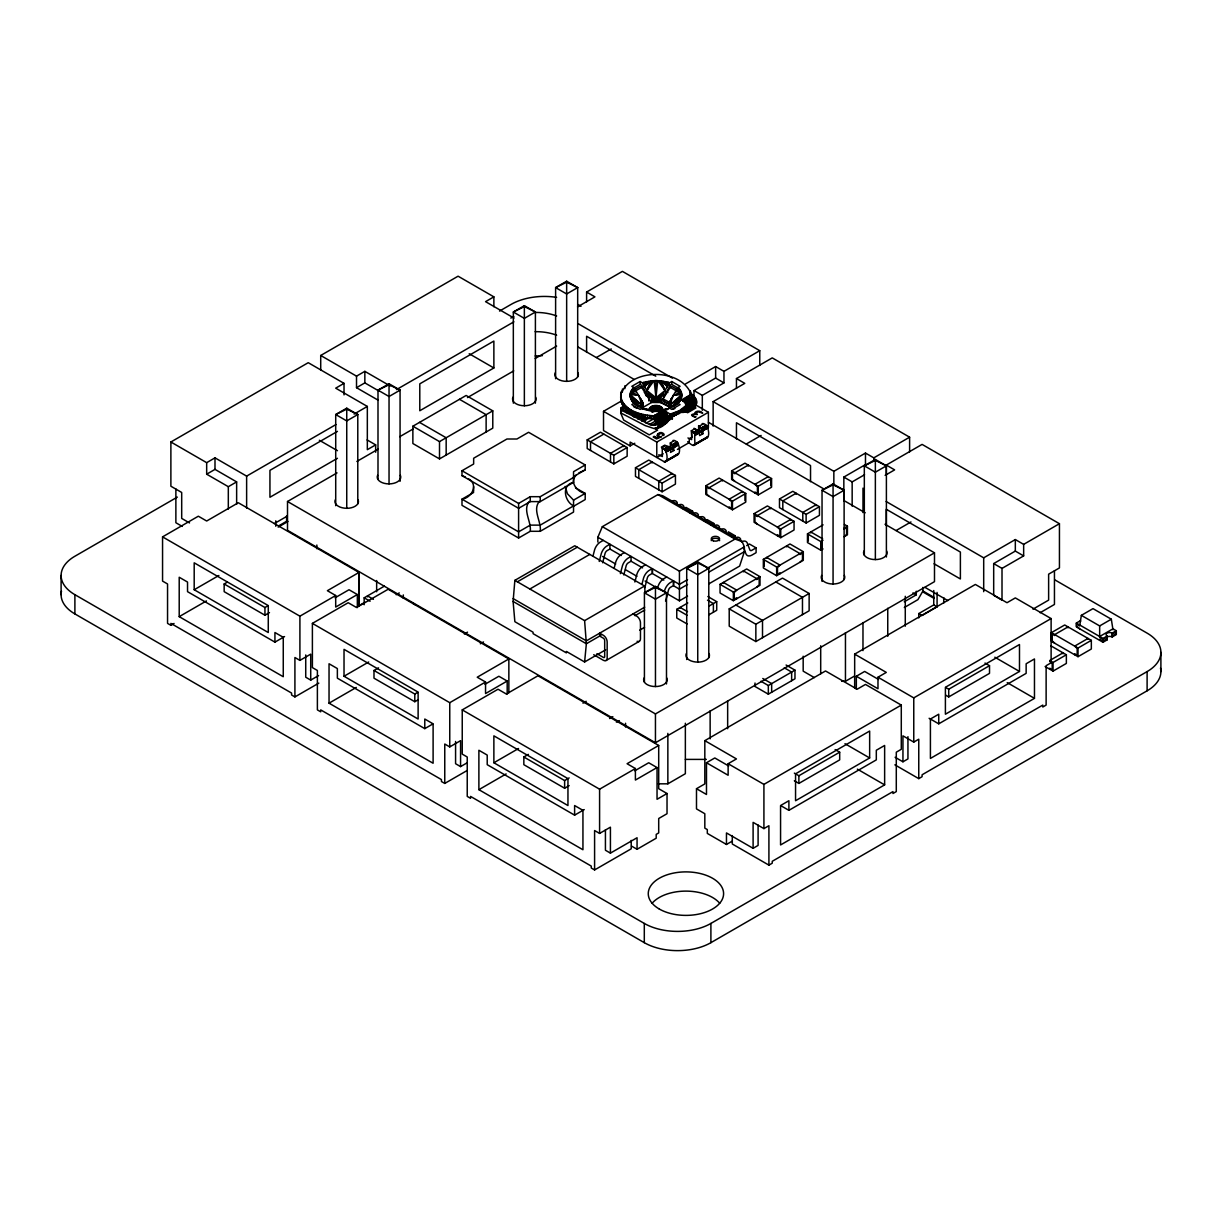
<?xml version="1.0" encoding="UTF-8"?>
<svg xmlns="http://www.w3.org/2000/svg" width="1222" height="1222" viewBox="0 0 1222 1222"><rect width="100%" height="100%" fill="white"/><g stroke="black" fill="none" stroke-linecap="round" stroke-linejoin="round"><path stroke-width="1.5" d="M671.443 415.465L671.428 418.367L671.413 415.511M656.153 410.959C658.765 402.405 649.661 409.446 654.961 406.789M652.197 411.157L651.357 408.591L651.341 411.111M620.7 413.112L621.158 408.301L623.296 406.926L621.387 407.904L621.219 413.158L645.201 425.607L654.137 428.571L657.344 428.021L667.349 422.247L668.541 420.231L667.518 414.579L663.607 410.256L653.617 416.03L653.617 418.917L656.122 422.613L655.725 424.782L649.508 424.477L621.219 410.134L623.541 403.688L622.762 404.833M653.785 406.941L655.175 407.201L652.456 407.476L652.288 408.408L656.962 407.277L656.962 411.02M651.494 409.66C649.569 410.088 653.434 411.249 650.776 409.889M656.565 410.974L656.565 407.186L659.147 407.323M656.336 410.668C653.633 404.146 663.042 407.537 659.727 411.142M656.581 406.957L655.145 406.926L657.604 407.247M660.69 410.317C660.124 411.951 660.965 409.339 661.133 409.889M657.36 411.081C654.549 404.528 662.828 407.293 659.62 411.768M669.091 420.49L669.305 416.03L668.022 416.855L668.022 419.742M656.962 406.712C651.891 407.461 662.416 406.178 660.14 410.729M657.757 411.157L657.329 406.85M676.759 454.584C681.876 455.195 679.508 439.37 673.017 440.409M702.589 413.097C701.199 410.638 695.196 410.225 694.631 413.479M705.904 437.766C711.082 438.469 708.607 422.507 702.161 423.576M642.757 408.148L642.757 403.825L640.832 399.151L643.169 408.133C633.897 406.605 624.778 395.073 633.958 387.573L643.169 402.985L642.497 409.019M677.95 387.573C687.131 395.073 678.011 406.605 668.74 408.133L671.077 399.151L677.95 387.573L680.089 386.335L671.764 381.524L669.625 382.761L660.415 398.173L660.415 402.496L651.494 402.496L651.494 398.173L642.283 382.761L640.129 381.524L631.805 386.335L633.958 387.573M651.876 411.249C651.769 406.957 651.738 407.98 651.082 410.806M656.504 407.216L658.933 407.491L658.521 411.127M659.284 407.629L658.368 407.094M670.053 419.757L670.298 416.671M658.826 411.493L658.826 407.705L659.972 408.423M670.893 418.978L671.183 415.755M605.669 649.814L584.605 661.973L566.382 651.448L566.382 652.884L533.082 633.653L533.082 632.217L514.859 621.692L513.103 601.453L514.859 580.358L574.783 545.76L644.544 586.025L645.185 593.388M584.605 661.973L586.361 643.75L584.605 620.639L514.859 580.358M620.654 394.874C629.666 367.715 681.402 367.761 691.209 394.324C702.742 401.228 694.035 411.508 682.686 412.44L688.948 408.591M620.654 397.761L621.372 391.346M649.126 409.752C649.921 403.291 664.753 404.375 662.125 411.188M621.097 410.943L621.509 407.965L624.03 406.514L621.158 408.163L621.219 413.158L621.387 407.904L621.127 412.715L621.509 407.965L624.381 408.301L621.219 410.134L621.219 413.158L621.463 407.995M653.984 407.461L651.341 409.034L656.871 407.247M660.292 408.285L660.354 410.317M661.01 409.782L660.369 408.728L660.949 409.446M660.552 411.188L660.919 410.21M651.494 398.173L655.954 397.746L665.058 390.505L661.316 380.836L667.349 386.641L668.067 382.242L655.954 380.516L642.283 382.761M1112.982 629.773L1111.317 619.203L1093.003 608.632L1081.348 615.353L1079.683 625.924L1076.353 624.014M654.152 411.157L654.014 407.216L650.959 409.446M657.94 407.338L657.848 410.913M662.996 434.681L662.752 433.902M660.415 398.173L655.954 397.746L646.85 390.505L650.593 380.836L644.559 386.641L645.46 381.799M657.757 407.308L657.94 407.125M660.827 408.973L660.033 411.249M662.996 434.665L662.263 435.506C667.09 435.826 661.53 430.556 658.994 433.336M656.199 423.53L655.786 420.521L653.969 418.703L653.969 415.816L664.463 410.852M593.052 555.766L594.686 549.549A9.028 5.209 -60 0 1 599.803 542.4L603.256 540.368M599.238 561.448L601.346 553.398A9.028 5.209 -60 0 1 606.463 546.249L609.915 544.218L609.915 549.029L607.12 550.633A3.131 1.802 -60 0 0 605.027 553.551L602.66 562.746M614.192 567.97L615.827 561.753A9.028 5.209 -60 0 1 620.944 554.605L624.396 552.573M620.379 573.653L622.487 565.603A9.028 5.209 -60 0 1 627.604 558.454L631.056 556.422L631.056 561.234L628.261 562.853A3.131 1.802 -60 0 0 626.168 565.771L623.8 574.951M634.875 582.008L636.968 573.958A9.028 5.209 -60 0 1 642.085 566.809L645.552 564.793M642.008 584.024L643.627 577.807A9.028 5.209 -60 0 1 648.745 570.659L652.212 568.627L652.212 573.439L649.401 575.058A3.131 1.802 -60 0 0 647.324 577.975L644.941 587.171A8.997 5.194 -60 0 1 644.697 588.011M669.916 401.076L668.74 402.985L669.152 408.148L669.152 403.825L671.077 399.151L669.412 407.568M643.169 402.985L642.421 408.438M657.91 586.881L658.123 586.178A9.028 5.209 -60 0 1 663.24 579.029L666.693 576.998M664.569 590.715L664.783 590.012A9.028 5.209 -60 0 1 669.9 582.863L673.353 580.847L673.353 585.644L670.557 587.263A3.131 1.802 -60 0 0 668.465 590.18L666.097 599.376A8.997 5.194 -60 0 1 665.532 601.056M659.88 407.888L660.43 409.889M597.848 542.049L597.848 537.252L602.339 526.667L657.94 494.574L662.782 495.765L742.121 541.575L744.366 546.86L744.366 551.672L739.615 566.092L708.714 583.933M660.934 409.202L659.62 408.408L660.445 409.675M669.916 407.583L669.152 407.293L671.077 407.002L669.488 405.551L673.383 395.302L681.296 392.369L675.674 391.437L678.852 388.474M654.35 419.467L653.969 418.703L646.133 423.133L643.444 418.107L645.735 419.956L644.849 418.55L642.115 417.573L637.808 418.902L637.976 415.205L638.969 415.954M678.852 402.45L675.674 404.604L681.296 398.555L673.383 405.826L669.488 405.551L671.077 399.151M702.589 413.082L697.915 411.753L696.25 413.189L697.35 414.563L694.142 414.35L692.828 415.786M643.841 382.242L644.559 386.641L647.125 381.401M652.365 380.653L646.85 390.505L654.152 380.546L655.954 397.746L662.752 394.355L658.963 397.929L658.963 402.267M922.931 587.385L922.931 590.99L917.936 599.635L904.311 607.502M678.714 388.413L671.764 384.411L670.114 385.358L663.118 398.571L660.781 399.93L660.415 402.496M651.372 409.278L652.181 408.087L652.181 411.967M672.955 415.633L673.444 414.808M660.583 402.603L668.938 406.636L660.949 402.023M669.106 404.558L660.781 399.93L662.966 398.861L670.282 387.389L671.932 386.427L678.332 390.124M650.791 409.645L651.815 410.775L651.112 409.446M651.83 406.361L649.157 409.905L649.6 408.056M644.559 386.641L648.836 381.081M576.524 474.839C568.81 481.758 577.135 491.947 585.201 493.413L585.201 499.569L573.546 506.29M663.607 410.256L670.267 414.105L679.356 410.745L688.246 403.734L681.586 399.884L691.576 394.11L693.271 395.409L683.281 401.183L681.586 399.884M620.654 396.065C623.128 410.852 641.183 415.236 653.969 415.816L657.635 420.582L668.022 415.694L670.267 416.992L674.101 415.847L685.084 409.889L688.246 406.605L688.246 403.734M630.98 413.342L627.207 412.899L626.428 410.867L623.525 411.035L622.685 409.278L630.98 413.342L633.943 416.733L636.525 413.922M672.222 413.571L672.222 416.442L667.747 419.849M633.958 403.352L631.805 404.604L640.129 409.401L642.283 408.163C650.058 411.478 659.101 410.424 667.349 409.401L669.625 408.163L671.764 409.401L680.089 404.604L677.95 403.352M681.601 397.532L673.383 405.826L681.784 396.508L669.488 405.551L681.784 394.431L673.383 395.302L681.601 393.392M679.631 401.519L675.674 404.604L680.853 399.563M641.993 407.583L642.757 407.293L640.832 407.002L642.421 405.551L638.526 395.302L630.613 392.369L636.234 391.437L633.057 388.474M652.411 424.981L655.023 425.195L656.688 423.728L653.801 425.378L649.86 424.263L652.013 425.18L657.222 422.201M675.674 404.604L680.303 400.556M683.281 401.183L691.209 394.324L692.446 394.691M669.488 405.551L681.861 395.47M651.876 411.402L652.273 408.301M657.894 433.902L656.901 435.582L658.398 436.773M687.818 405.704L696.112 399.869L687.451 404.543M682.456 400.465L691.209 394.324M687.375 404.375L695.593 398.662L685.496 404.192L694.89 397.41L686.275 402.252M668.022 415.694L658.154 421.789L668.465 417.053L658.627 423.774C652.411 437.491 681.647 410.424 657.726 427.715L668.235 421.162L658.368 426.631L668.541 420.231L658.582 425.821L668.663 419.161L658.673 424.828L668.648 418.184L658.627 423.774L657.635 420.582L667.518 414.579L656.932 419.329L666.861 413.448L656.107 418.184L666.097 412.425M662.752 394.355L657.467 397.792L657.467 402.114M652.762 411.631C651.448 407.949 654.427 406.452 652.533 408.224M624.457 406.33L621.647 408.148L624.152 406.712M662.4 395.775L664.936 394.141M658.963 397.929L661.591 396.264M652.915 407.476L653.419 407.048M661.652 424.737L655.542 428.555L666.83 422.507L656.779 428.296L665.837 422.751L664.707 422.827M657.894 433.917L658.994 433.321M688.047 406.957L696.586 401.855L688.139 405.872M655.725 424.782L657.207 423.927L656.107 424.171M658.475 422.843L668.465 417.053M189.532 522.94L181.696 518.418L181.696 492.466L170.881 486.219L170.881 441.997L308.234 362.69L344.024 383.357L344.024 394.889M320.714 370.22L320.714 355.48L458.082 276.187L493.871 296.854L493.871 306.737M170.881 441.997L206.671 462.664L214.996 457.853L246.63 476.122L335.928 424.569M344.024 383.357L335.699 388.168L367.333 406.437L367.333 449.681L375.658 444.884L375.658 452.216M320.714 355.48L356.519 376.147L364.843 371.351L390.154 385.953M493.871 296.854L485.546 301.651L514.019 318.087M206.671 462.664L206.671 474.197L214.996 469.385L236.64 481.896L236.64 504.274M356.519 376.147L356.519 387.695L364.843 382.883L378.759 390.918M177.343 497.094L74.893 556.239A47.093 27.19 0 0 0 74.893 594.686L74.893 613.918L644.3 942.666A47.093 27.19 0 0 0 710.899 942.666L1147.107 690.812A47.093 27.19 0 0 0 1160.503 668.037M499.538 311.075L511.102 304.4A47.093 27.19 0 0 1 556.59 297.358M357.786 503.815L357.786 414.548L346.743 408.179L335.714 414.548L335.714 505.709M400.068 481.3L400.068 390.139L389.039 383.769L377.995 390.139L377.995 479.391M535.404 403.168L535.404 312.007L524.36 305.637L513.332 312.007L513.332 403.168M577.685 376.85L577.685 287.598L566.657 281.213L555.613 287.598L555.613 378.744M206.671 474.197L228.315 486.692L236.64 481.896M354.105 414.075L367.333 406.437M396.478 389.604L513.882 321.829M337.44 431.381L269.94 470.348L269.94 497.262L337.44 458.296M174.059 623.464L170.881 625.313L167.551 623.388L167.551 583.979L162.557 581.092L162.557 536.87L198.346 516.203L206.671 521.015L238.305 502.746L359.008 572.431L359.008 606.295M586.606 301.926L586.606 292.043L622.41 271.376L759.763 350.683L759.763 365.424M577.532 306.89L594.931 296.854L586.606 292.043M493.871 367.975L419.788 410.76L419.788 383.845L493.871 341.06L493.871 367.975L469.202 353.738M412.868 426.218L466.147 395.47L492.787 410.852L492.787 428.143L439.508 458.907L412.868 443.525L412.868 426.218L439.508 441.6L492.787 410.852M885.003 524.238L934.494 552.818L934.494 581.657L655.45 742.762L287.506 530.333L287.506 501.494L337.043 472.899M356.855 461.458L378.316 449.054M399.777 436.666L412.99 429.044M467.476 397.578L513.714 370.892M535.175 358.504L556.636 346.101M274.278 523.596L287.369 516.051M278.647 525.888L286.59 521.305L286.59 515.898M278.173 527.125L287.98 521.458M194.191 589.737L268.275 632.522L268.275 605.593L194.191 562.823L194.191 589.737L218.86 575.501M596.473 357.481L611.275 348.927M269.482 612.589L264.945 615.216L224.161 591.662L224.161 583.979L227.185 582.222M284.558 636.57L274.935 642.13L187.531 591.662L187.531 582.054L179.206 577.242L179.206 616.652L206.457 600.918M585.201 464.956L573.546 471.692L573.546 482.369L540.246 501.6L530.256 501.6L518.602 508.321L461.992 475.648L461.992 470.73L473.647 464.009L473.647 458.235L506.947 439.003L516.937 439.003L528.591 432.283L585.201 464.956L585.201 469.874L573.546 476.611M633.195 388.413L640.129 384.411L641.794 385.358L648.79 397.165L648.79 400.938M635.18 389.192L639.977 386.427L641.626 387.389L651.326 402.603L643.337 407.216M635.226 391.071L641.626 387.389M634.783 443.25L630.14 445.923L603.515 430.556L603.515 411.325L621.25 401.076M224.161 583.979L264.945 607.517L267.969 605.776M473.647 492.451L461.992 499.172L461.992 505.328L518.602 538.016L530.256 531.295L540.246 531.295L573.546 512.064L573.546 500.134L567.405 493.719L565.16 486.371M665.471 393.423L666.494 392.842L665.165 390.994L667.869 392.522M587.186 439.874L600.506 432.191L627.146 447.558L627.146 456.218L613.826 463.902L587.186 448.52L587.186 439.874L613.826 455.256L627.146 447.558M359.008 572.431L327.374 590.7L335.699 595.511L335.699 607.044L357.343 594.549L357.343 607.609M685.588 383.891L715.634 366.539L723.959 371.351L759.763 350.683M669.564 402.97L664.89 402.252L663.118 398.571M603.836 434.1L590.516 441.799L590.516 450.444M162.557 536.87L299.909 616.178L335.699 595.511M335.103 597.772L349.018 589.737L357.343 594.549M694.004 398.036L694.004 390.566L715.634 378.072L723.959 382.883L723.959 371.351M633.943 416.733L642.115 417.573L641.672 420.979L644.361 420.75L650.623 417.13M649.508 424.477L655.481 421.025M694.004 390.566L702.314 395.378L723.959 382.883M461.992 470.73L518.602 503.418L530.256 496.682L540.246 496.682L573.546 477.466M655.023 425.195L657.405 423.82M467.048 770.563L444.762 783.424L441.432 781.515L441.432 779.59L320.714 709.89L320.714 711.815L317.384 709.89L317.384 670.481L312.389 667.594L312.389 623.388L348.194 602.721L356.519 607.517L388.153 589.264L508.856 658.948L508.856 692.798M736.454 388.443L736.454 378.56L772.243 357.893L909.611 437.186L909.611 451.926M679.921 412.379L671.932 416.992L670.282 416.045L667.151 417.603M364.171 604.737L364.171 597.818L384.411 586.132M364.981 602.217L359.131 605.593L359.131 571.957M713.144 426.081L713.144 401.626L744.778 383.357L736.454 378.56M658.398 436.758L659.147 436.941L656.779 437.95L654.152 436.422L653.19 437.002L656.535 438.927L661.453 436.819C656.458 437.018 658.979 432.145 662.752 433.917M603.515 411.325L656.779 442.089L708.393 412.288L708.393 427.669M396.188 594.717L399.273 592.93M664.905 445.083L661.362 447.13L662.614 448.337C667.441 449.284 668.908 462.527 664.279 461.794L630.14 442.089L630.14 445.923M670.313 442.929L673.505 446.244L673.857 450.49L670.313 446.61L670.313 442.929L673.857 440.882M691.744 436.315L691.331 430.786L694.875 428.754L698.999 430.816L699.656 435.597L702.986 433.673L702.65 429.426L699.442 426.111L702.986 424.065M573.546 500.134L585.201 493.413L575.486 487.807M664.279 449.299C667.945 443.571 671.856 448.245 670.527 452.415L673.857 450.49M676.759 442.089L672.192 444.732L672.192 449.528M691.331 430.786L693.409 432.466L697.991 429.823M705.904 425.271L701.321 427.914L701.321 432.71L702.986 433.673M664.493 449.436L669.076 446.794M672.406 444.869L676.988 442.227M693.409 432.466L698.205 429.976M701.535 428.051L706.117 425.409M170.881 625.313L170.881 623.388L291.584 693.073L291.584 694.997L294.914 696.922L294.914 657.512L299.909 660.384L310.724 654.137L310.724 680.104L305.729 677.217L305.729 654.961M664.707 449.604L669.289 446.962M672.619 445.037L677.202 442.395M693.638 432.619L698.419 430.144M701.749 428.219L706.331 425.577M664.921 449.803L669.488 447.16M672.818 445.236L677.4 442.593M693.852 432.787L698.633 430.343M701.963 428.418L706.545 425.775M665.104 450.032L669.687 447.389M673.017 445.465L677.599 442.822M694.05 432.985L698.831 430.572M702.161 428.647L706.728 426.004M665.287 450.276L669.87 447.634M673.2 445.709L677.782 443.067M694.249 433.214L698.999 430.816M702.329 428.891L706.912 426.249M635.471 467.751L648.79 460.068L675.43 475.434L675.43 484.095L662.11 491.779L635.471 476.397L635.471 467.751L662.11 483.133L675.43 475.434M665.455 450.536L670.038 447.894M673.368 445.969L677.935 443.326M694.432 433.459L699.167 431.076M702.497 429.151L707.08 426.509M665.593 450.811L670.175 448.168M673.505 446.244L678.088 443.601M687.711 441.677C701.825 454.279 688.734 431.58 699.32 431.351M702.65 429.426L707.217 426.784M665.715 451.086L670.298 448.443M673.628 446.519L678.21 443.876M694.86 434.268L699.427 431.626M702.757 429.701L707.339 427.058M665.822 451.376L670.389 448.734M673.719 446.809L678.302 444.166M694.951 434.543L699.534 431.901M702.864 429.976L707.446 427.333M665.883 451.651L670.466 449.009M673.796 447.084L678.378 444.441M695.028 434.833L699.595 432.176M702.925 430.266L707.507 427.624M665.929 451.926L670.511 449.268M673.841 447.359L678.409 444.716M695.058 435.093L699.641 432.451M702.971 430.526L707.553 427.883M663.164 453.774L656.779 457.471L656.779 442.089M665.944 452.186L670.527 449.528M673.857 447.619L678.424 444.976M692.446 436.88L689.254 438.729L689.254 442.563L677.416 449.406M695.074 435.353L699.656 432.71M702.986 430.786L707.569 428.143M664.279 461.794L678.424 453.622M693.409 444.976L707.569 436.804M664.493 461.901L678.409 453.866M693.638 445.083L707.553 437.048M664.707 461.977L678.378 454.08M693.852 445.159L707.507 437.262M665.104 462.008L678.21 454.447M694.249 445.19L707.339 437.629M310.724 680.104L318.56 675.567M294.914 696.922L318.805 683.129M344.024 676.255L418.123 719.025L418.123 692.11L344.024 649.34L344.024 676.255L368.693 662.003M746.321 443.983L761.123 435.444M517.364 581.809L577.288 547.196M417.817 699.977L414.793 701.718L373.993 678.179L373.993 670.481L378.545 667.869M432.787 724.004L424.782 728.633L337.364 678.179L337.364 668.556L329.039 663.76L329.039 703.169L356.305 687.436M705.812 485.776L719.132 478.077L745.771 493.459L745.771 502.12L732.452 509.803L705.812 494.421L705.812 485.776L732.452 501.157L745.771 493.459M731.627 470.867L744.946 463.184L771.586 478.566L771.586 487.211L758.266 494.91L731.627 479.528L731.627 470.867L758.266 486.249L771.586 478.566M529.844 589.019L589.783 554.406M464.329 634.004L467.522 632.156M683.251 508.994L686 507.405L692.66 511.239L692.66 514.447M689.911 512.828L692.66 511.239M480.322 643.795L483.53 641.947M704.407 521.198L707.156 519.61L713.816 523.459L713.816 526.651M373.993 670.481L414.793 694.035L417.817 692.294M711.067 525.048L713.816 523.459M754.096 513.652L767.416 505.954L794.056 521.336L794.056 529.997L780.736 537.68L754.096 522.298L754.096 513.652L780.736 529.034L794.056 521.336M779.483 498.988L792.803 491.305L819.443 506.687L819.443 515.333L806.123 523.016L779.483 507.649L779.483 498.988L806.123 514.37L819.443 506.687M508.856 658.948L477.222 677.217L485.546 682.013L485.546 693.546L507.191 681.051L507.191 694.127M713.144 401.626L833.847 471.31L865.482 453.057L873.806 457.853L909.611 437.186M584.605 620.639L644.544 586.025M732.207 537.252L734.957 535.664L734.957 538.871M312.389 623.388L449.757 702.681L485.546 682.013M602.339 526.667L679.432 571.178L735.018 539.085L742.121 541.575M484.951 684.289L498.866 676.255L507.191 681.051M843.837 501.341L843.837 477.084L865.482 464.589L865.482 453.057M666.494 683.938L666.494 592.777L655.466 586.407L644.422 592.777L644.422 682.044M708.791 657.635L708.791 568.367L697.747 561.998L686.718 568.367L686.718 659.529M844.112 579.503L844.112 490.236L833.068 483.866L822.039 490.236L822.039 581.397M886.393 556.988L886.393 465.826L875.364 459.457L864.321 465.826L864.321 555.078M843.837 477.084L852.162 481.896L864.534 474.747M631.224 840.385L631.224 848.801L594.595 869.942L591.265 868.017L591.265 866.093L470.562 796.408L470.562 798.333L467.232 796.408L467.232 756.998L462.237 754.111L462.237 709.89L498.041 689.223L506.366 694.035L537.986 675.766L658.704 745.466L658.704 788.709L667.029 793.521L667.029 813.715L658.704 818.511L658.704 832.93L656.199 834.382L656.199 838.216L637.059 849.275L631.499 846.067M687.543 579.656L679.432 584.345L597.848 537.252M707.019 568.413L744.366 546.86M746.688 545.608L749.437 544.019L756.097 547.868L756.097 552.68L751.866 555.124A8.997 5.194 -60 0 1 745.878 553.688L743.511 547.242M886.301 474.961L886.301 465.063L922.091 444.396L1059.443 523.703L1059.443 567.925L1048.629 574.172L1048.629 600.124L1032.957 609.167M644.681 607.197L586.361 640.863L513.103 598.581M687.543 584.467L679.432 589.157L673.689 585.842L673.689 581.03M708.653 572.278L744.366 551.672M600.934 635.333L586.361 643.75L513.103 601.453M634.951 615.689L644.681 610.083M756.097 547.868L751.652 550.419A3.101 1.787 -60 0 1 749.896 550.007L747.192 542.812A9.028 5.209 -60 0 0 742.075 541.575L741.525 541.865M885.125 475.358L894.626 469.874L886.301 465.063M666.357 593.281L679.432 600.827L687.558 596.137M639.686 630.17L644.544 627.36M687.131 623.968L676.759 617.996L676.759 609.335L687.772 602.981M720.048 584.345L746.688 568.963L760.008 576.662L760.008 585.307L733.368 600.689L720.048 593.006L720.048 584.345L733.368 592.044L760.008 576.662M763.338 559.355L789.977 543.973L803.297 551.672L803.297 560.318L776.657 575.699L763.338 568.001L763.338 559.355L776.657 567.054L803.297 551.672M823.002 548.938L820.787 550.221L807.467 542.537L807.467 533.877L823.093 524.864M444.762 783.424L444.762 744.015L449.757 746.902L460.572 740.654L460.572 766.606L455.577 763.719L455.577 741.479M606.036 660.537L639.335 641.321M708.775 606.234L716.718 601.652L716.718 610.297L708.775 614.88M807.467 533.877L820.787 541.575L823.002 540.292M847.426 526.193L844.097 528.118L844.097 529.08L846.586 527.629L846.586 534.365L844.097 536.764L847.426 534.839L847.426 526.193L844.463 524.482M729.213 608.862L782.492 578.098L809.132 593.48L809.132 610.786L755.853 641.55L729.213 626.168L729.213 608.862L755.853 624.243L809.132 593.48M460.572 766.606L466.835 762.986M582.97 703.154L586.193 701.291M493.871 762.757L567.955 805.542L567.955 778.628L493.871 735.843L493.871 762.757L518.54 748.521M896.169 530.501L910.97 521.962M569.177 785.609L564.625 788.236L523.841 764.682L523.841 756.998L528.378 754.371M584.238 809.59L574.615 815.15L487.211 764.682L487.211 755.074L478.887 750.262L478.887 789.672L506.137 773.938M609.61 718.536L612.833 716.672M616.377 722.126L619.325 720.613M287.506 501.494L655.45 713.923L934.494 552.818M523.841 756.998L564.625 780.553L569.177 777.925M904.28 601.759L916.271 594.839L916.271 591.234M658.704 745.466L627.069 763.719L635.394 768.531L635.394 780.064L657.039 767.569L657.039 799.295L667.029 793.521M886.133 501.509L983.695 557.828L1015.329 539.559L1023.654 544.37L1059.443 523.703M760.939 681.25L768.333 685.527L794.972 670.145L794.972 678.806L768.333 694.172L755.013 686.489L755.013 683.022M462.237 709.89L599.59 789.198L635.394 768.531M634.798 770.792L648.714 762.757L657.039 767.569M1023.654 555.903L1002.009 568.398L1002.009 600.124L993.685 595.313L993.685 563.586L1015.329 551.091L1023.654 555.903L1023.654 544.37M918.761 617.904L918.761 613.581L933.745 604.921L937.075 606.845L937.075 592.426M732.009 841.271L726.464 844.463L707.309 833.419L707.309 829.57L704.819 828.134L704.819 813.715L696.494 808.903L696.494 788.709L704.819 783.913L704.819 740.654L825.522 670.97L857.157 689.223L865.482 684.427L901.286 705.094L901.286 749.3L896.291 752.187L896.291 791.596L892.961 793.521L892.961 791.596L772.243 861.296L772.243 863.206L768.913 865.13L732.284 843.99L732.284 835.573M854.667 688.001L854.667 654.137L975.37 584.452L1007.004 602.721L1015.329 597.909L1051.119 618.576L1051.119 662.798L1046.124 665.685L1046.124 705.094L1042.794 707.019L1042.794 705.094L922.091 774.779L922.091 776.703L918.761 778.628L894.871 764.835M937.075 606.845L922.091 615.506L918.761 613.581M658.322 783.821L667.854 783.821L685.359 773.709L685.359 723.256M841.653 681.28L845.456 681.28L854.224 676.209M696.494 788.709L706.484 794.483L706.484 762.757L714.809 757.961L728.724 765.995M856.332 689.315L856.332 676.255L864.657 671.443L878.572 679.478M594.595 869.942L594.595 830.532L599.59 833.419L610.42 827.172L610.42 853.124L605.425 850.237L605.425 829.845M706.484 762.757L728.129 775.252L728.129 763.719L736.454 758.923L704.819 740.654M856.332 676.255L877.976 688.75L877.976 677.217L886.301 672.406L854.667 654.137M610.42 853.124L637.059 837.742L637.059 849.275M1040.121 612.726L1054.449 604.447L1054.449 570.674M728.129 763.719L763.918 784.387L901.286 705.094M877.976 677.217L913.766 697.884L1051.119 618.576M794.346 773.114L798.883 775.741L839.682 752.187L839.682 759.885L798.883 783.424L794.346 780.812M945.706 687.482L948.73 689.223L989.514 665.685L989.514 673.368L948.73 696.922L945.706 695.165M1051.378 632.66L1064.698 624.977L1091.338 640.343L1091.338 649.004L1078.018 656.688L1051.378 641.306L1051.378 632.66L1078.018 648.042L1091.338 640.343M1106.582 637.41A3.529 2.032 0 0 1 1112.142 636.983L1116.312 634.585L1116.312 630.735L1112.142 633.133A3.529 2.032 0 0 0 1107.147 633.133A3.529 2.032 0 0 0 1107.147 636.02L1107.147 639.87L1102.992 642.268L1076.353 626.886L1076.353 623.052L1080.508 620.639L1080.508 621.601M869.652 757.961L795.553 800.731L795.553 773.816L869.652 731.046L869.652 757.961L844.982 743.709M1019.484 671.443L945.4 714.213L945.4 687.299L1019.484 644.529L1019.484 671.443L994.815 657.207M1081.348 615.353L1099.663 625.924L1111.317 619.203M788.893 810.339L876.311 759.885L876.311 750.262L884.636 745.466L884.636 784.875L780.568 844.952L780.568 805.542L788.893 800.731L788.893 810.339L780.889 805.71M938.74 723.836L1026.144 673.368L1026.144 663.76L1034.469 658.948L1034.469 698.358L930.416 758.434L930.416 719.025L938.74 714.213L938.74 723.836L929.117 718.276M1049.713 660.537L1063.033 652.838L1063.033 653.801M758.098 825.033L758.098 845.425L753.103 848.312L753.103 822.36L763.918 828.608L768.913 825.721L768.913 865.13M907.946 736.667L907.946 758.923L902.951 761.795L902.951 735.843L913.766 742.09L918.761 739.218L918.761 778.628M1050.813 661.178L1053.043 662.461L1066.363 654.763L1066.363 663.424L1053.043 671.107L1045.1 666.525M1099.663 636.509L1112.982 628.811L1116.312 630.735M1076.353 623.052L1102.992 638.434L1107.147 636.02M1107.147 636.983L1102.992 639.381L1099.663 637.472L1099.663 625.924M1112.142 634.096L1116.312 631.698M1107.147 638.907L1102.992 641.306L1099.663 639.381L1099.663 640.343M1112.142 636.02L1116.312 633.622M74.893 594.686L644.3 923.435A47.093 27.19 0 0 0 710.899 923.435L1147.107 671.596A47.093 27.19 0 0 0 1147.107 633.133L1054.678 579.778M687.864 405.857L696.433 400.923M578.892 472.899L585.201 469.874M655.343 410.974L655.954 407.17M682.686 412.44L695.303 406.116L683.816 412.364L693.516 406.636L692.095 406.651M652.731 407.858L653.083 411.493M673.215 409.339L674.956 408.423M671.428 501.402L671.978 501.112A9.028 5.209 -60 0 1 677.095 502.349L677.309 502.822M678.088 505.236L678.638 504.961A9.028 5.209 -60 0 1 683.755 506.198L683.969 506.656M692.584 513.607L693.118 513.316A9.028 5.209 -60 0 1 698.236 514.554L698.449 515.027M699.244 517.456L699.778 517.166A9.028 5.209 -60 0 1 704.895 518.403L706.301 522.1M713.724 525.811L714.274 525.521A9.028 5.209 -60 0 1 719.391 526.774L719.59 527.232M720.384 529.661L720.934 529.37A9.028 5.209 -60 0 1 726.051 530.608L726.25 531.081M734.865 538.016L735.415 537.741A9.028 5.209 -60 0 1 740.532 538.978L740.746 539.437M680.853 391.361L675.674 391.437L679.631 389.406M645.262 394.141L647.11 393.591M654.152 407.415L655.175 407.201L655.175 410.699M640.832 407.002L642.497 406.437M573.546 482.369C561.158 484.752 564.411 501.341 573.546 505.908L540.246 525.124L530.256 525.124L518.602 531.86L461.992 499.172C471.829 497.858 478.856 484.37 468.286 478.673M653.48 407.125L655.175 407.079M650.593 410.088L642.283 408.163M661.316 410.088L668.067 408.683M653.953 407.338L653.785 411.249M655.343 407.247L656.733 407.201M653.831 407.018L654.427 410.821M658.887 405.933L653.022 405.933M675.674 391.437L680.303 390.368M621.066 408.927L624.381 408.301M694.631 413.464L694.906 414.014C685.221 414.518 700.725 419.314 692.828 415.755M694.89 416.992L696.112 416.778M655.007 407.002L654.244 407.018M663.057 409.844L667.349 409.401L666.448 409.141M654.992 406.895L655.557 410.668M652.365 410.271L648.683 410.516L654.152 410.378M655.924 421.819L657.589 421.727M664.768 409.523L667.349 409.401M685.359 759.397L706.331 759.397M631.041 391.361L636.234 391.437L632.278 389.406M657.757 410.378L663.24 410.561L659.544 410.271M647.125 409.523L644.559 409.401L648.836 409.844M620.654 398.937C622.93 414.166 642.085 417.634 653.999 419.177M637.273 416.931L642.115 417.573L644.361 420.75M659.834 411.951L660.033 408.53L658.841 407.797M631.606 390.368L636.234 391.437M630.308 393.392L638.526 395.302L630.109 394.431L642.421 405.551L638.526 405.826L630.613 398.555L636.234 404.604L633.057 402.45M658.841 407.644L659.498 407.888M643.841 408.683L645.46 409.141M649.967 397.242L645.735 395.531M668.067 382.242L669.625 382.761M668.51 384.823L670.114 385.358M669.412 406.437L671.077 407.002M668.862 446.656L665.73 445.572L662.202 447.619L662.37 456.57L658.78 454.767M661.392 407.125L659.3 406.055M461.992 475.648L465.368 476.992M658.826 407.904L658.215 407.43L658.123 411.249M646.316 418.382L641.626 416.045L639.977 416.992L631.973 412.379M652.945 402.267L652.945 397.929L649.157 394.355L655.954 397.746L657.757 380.546L665.058 390.505L659.544 380.653M662.966 398.861L669.488 402.328M633.47 406.529L636.906 408.392M647.018 394.232L649.936 395.821M577.701 304.4L581 306.31M578.174 323.708L672.436 378.117M993.685 563.586L1002.009 568.398M655.756 376.177L586.606 336.264L586.606 352.41M670.282 387.389L676.683 391.071M695.486 404.833L708.393 412.288M1076.353 625.924L1079.683 628.811M578.098 347.048L634.203 379.446M708.439 422.308L823.949 488.999M843.745 500.424L865.191 512.812M684.564 411.004L687.589 412.761L695.914 407.949L692.798 406.055M934.036 563.77L960.385 578.968L960.385 552.054L886.301 509.284L886.301 525.429M701.321 432.71L698.617 429.304L698.617 425.623M694.035 428.265L694.875 428.754M1050.737 645.751L1066.363 654.763M687.925 437.95L691.637 439.615L691.744 431.519M654.595 428.296L657.619 430.068L649.294 434.879L623.678 420.062L620.7 413.097M924.978 587.37L947.875 600.582M1049.713 661.499L1052.203 662.935L1052.203 669.671L1049.713 668.22L1049.713 669.182M922.931 590.99L934.051 597.421M654.152 436.437L656.779 437.95M922.717 591.83L934.158 598.444M822.635 538.795L810.797 531.967L810.797 532.929M912.941 592.914L916.271 594.839M984.978 663.057L989.514 665.685M1007.218 682.624L1034.469 698.358M728.297 531.814L734.957 535.664M657.94 494.574L735.018 539.085M459.487 399.304L486.127 414.686L486.127 431.992M775.833 581.947L802.472 597.329L802.472 614.62M419.528 422.384L446.167 437.766L446.167 455.058M735.873 605.012L762.513 620.394L762.513 637.701M356.519 387.695L378.163 400.19M707.843 596.519L716.718 601.652M707.477 600.155L713.388 603.576L713.388 612.222M609.915 549.029L621.188 555.521M631.056 561.234L642.589 567.879M663.806 580.129L652.533 573.637L652.533 568.826M814.326 677.599L803.175 671.153L803.175 656.214M602.599 556.468L615.674 564.029M625.481 569.681L636.922 576.295M645.094 581.015L658.169 588.561M786.097 665.028L794.972 670.145M687.497 611.687L680.089 607.426L680.089 608.373M784.249 667.792L791.642 672.069L791.642 680.715M676.759 609.335L687.131 615.323M367.104 439.935L375.658 444.884M762.788 678.485L771.662 683.602L771.662 692.263M895.115 757.273L902.951 761.795M632.981 613.948L636.601 616.056A5.453 3.147 60 0 1 640.465 622.731L640.465 638.816A5.453 3.147 60 0 1 637.105 641.29M319.354 440.256L337.455 450.689M835.13 749.575L839.682 752.187M857.37 769.142L884.636 784.875M596.916 653.694L603.317 657.39A1.925 1.115 60 0 0 604.676 656.596L604.676 640.527A1.925 1.115 60 0 0 603.317 638.159L599.681 636.066L599.681 633.179L603.317 635.272A5.453 3.147 60 0 1 607.166 641.962L607.166 658.032A5.453 3.147 60 0 1 603.317 660.262L593.724 654.732M412.868 603.347L415.831 605.058M373.428 599.315L367.501 595.893L367.501 596.855M364.171 597.818L370.098 601.239M753.103 848.312L726.464 832.93L726.464 844.463M182.246 526.422L175.876 522.741L175.876 488.968M179.206 616.652L283.26 676.728L283.26 637.319L274.935 632.522L274.935 642.13M329.039 703.169L433.107 763.246L433.107 723.836L424.782 719.025L424.782 728.633M478.887 789.672L582.94 849.748L582.94 810.339L574.615 805.542L574.615 815.15M657.482 407.461L657.176 411.585M650.318 396.264L652.945 397.929M643.887 416.855L642.604 416.03L642.741 419.009M649.157 394.355L654.442 397.792L654.442 402.114M653.617 416.03L655.313 417.328L665.303 411.57L653.969 415.816L654.473 416.61M659.376 411.585L659.162 407.843L659.147 411.631M641.107 417.924L642.024 418.611M632.278 401.519L636.234 404.604L631.041 399.563M630.048 395.47L642.421 405.551L630.109 396.508L638.526 405.826L630.308 397.532M631.606 400.556L636.234 404.604M662.125 407.812L661.667 407.338M651.509 410.76L652.258 411.218L651.463 410.531M663.057 381.081L667.349 386.641L666.448 381.799M668.74 402.985L669.152 403.825M664.768 381.401L667.349 386.641M662.584 408.958L662.782 409.752M689.697 392.338L690.277 393.53L690.277 390.643M654.549 406.758L654.732 411.585M653.266 407.445L653.419 411.356M640.832 399.151L642.497 409.309M653.678 407.354L654.671 407.293L654.549 411.081M641.993 401.076L642.757 403.825M671.779 415.419L672.436 418.199M668.022 416.855L668.694 420.276M669.305 416.03L669.732 419.543M671.626 415.694L671.993 419.024M875.364 459.457L875.364 559.554M833.068 483.866L833.068 583.963M697.747 561.998L697.747 662.095A11.777 6.797 0 0 1 686.321 653.571M655.466 586.407L655.466 686.52M566.657 281.213L566.657 381.325M524.36 305.637L524.36 405.735A11.777 6.797 0 0 1 512.935 397.211M389.039 383.769L389.039 483.866M346.743 408.179L346.743 508.276A11.777 6.797 0 0 1 335.317 499.752M1160.9 652.365L1160.9 671.596M1147.107 671.596L1147.107 690.812M1112.142 633.133L1112.142 636.983M1102.992 638.434L1102.992 642.268M1088.008 639.381L1088.008 638.434L1074.688 646.117L1077.178 648.515L1077.178 655.252L1074.688 653.801L1074.688 654.763M1078.018 648.042L1078.018 656.688M1068.028 627.848L1068.028 626.886L1054.708 634.585L1054.708 635.547L1052.203 634.096L1052.203 640.832L1054.708 643.23M1053.043 662.461L1053.043 671.107M1015.329 539.559L1015.329 551.091M983.695 557.828L983.695 591.677M948.73 689.223L948.73 696.922M943.735 597.604L943.735 603.011M933.745 590.516L933.745 604.921M913.766 697.884L913.766 742.09M905.273 596.29L905.273 626.199M887.752 608.281L887.752 636.311M873.806 457.853L873.806 461.152M862.992 488.143L862.992 512.583M862.976 622.578L862.976 650.608M852.162 481.896L852.162 506.152M845.456 632.691L845.456 681.28M833.847 471.31L833.847 484.477M821.612 542.049L821.612 548.785M820.787 541.575L820.787 550.221M820.695 645.766L820.695 673.796M816.113 505.725L816.113 504.762L802.793 512.446L802.793 521.107M810.537 481.697L810.537 465.551L736.454 422.766L736.454 438.927M808.292 534.365L808.292 541.086M806.123 514.37L806.123 523.016M799.967 562.242L802.472 559.844L802.472 553.108L799.967 554.544L799.967 553.597L786.647 545.898L786.647 546.86M798.883 775.741L798.883 783.424M796.133 494.192L796.133 493.23L782.813 500.913L782.813 509.559M790.726 520.373L790.726 519.411L777.406 527.11L779.911 529.508L779.911 536.244L777.406 534.793L777.406 535.755M780.736 529.034L780.736 537.68M779.987 573.775L779.987 572.812L777.498 574.248L777.498 567.527L779.987 565.129L766.668 557.431L766.668 558.393M776.657 567.054L776.657 575.699M770.746 479.039L770.746 485.776M770.746 508.841L770.746 507.878L757.426 515.577L757.426 516.539L754.936 515.088L754.936 521.825L757.426 524.223M768.256 477.603L768.256 476.641L754.936 484.324L757.426 486.738L757.426 493.459L754.936 492.023L754.936 492.985M768.333 685.527L768.333 694.172M764.178 559.844L764.178 566.565M763.918 784.387L763.918 828.608M758.266 486.249L758.266 494.91M756.678 587.232L759.183 584.834L759.183 578.098L756.678 579.549L756.678 578.586L743.358 570.888L743.358 571.85M755.853 624.243L755.853 641.55M748.276 466.071L748.276 465.108L734.957 472.792L734.957 473.754L732.452 472.318L732.452 479.039L734.957 481.453M744.946 493.948L744.946 500.669M742.441 492.497L742.441 491.534L729.122 499.233L731.627 501.631L731.627 508.367L729.122 506.916L729.122 507.878M736.698 598.765L736.698 597.802L734.208 599.254L734.208 592.517L736.698 590.119L723.378 582.42L723.378 583.383M733.368 592.044L733.368 600.689M732.452 501.157L732.452 509.803M727.655 700.71L727.655 728.74M722.462 480.964L722.462 480.002L709.142 487.7L709.142 488.663L706.652 487.211L706.652 493.948L709.142 496.346M715.634 366.539L715.634 378.072M710.899 923.435L710.899 942.666M710.135 710.822L710.135 738.852M702.314 395.378L702.314 410.302M699.442 426.111L699.442 429.777M690.72 391.865L690.72 394.737M687.299 404.849L687.299 407.736M686.245 405.948L686.245 408.835M685.084 407.002L685.084 409.889M683.801 408.011L683.801 410.898M682.411 408.973L682.411 411.86M680.929 409.889L680.929 412.761M679.432 571.178L679.432 600.827M679.356 410.745L679.356 413.632M677.675 411.539L677.675 414.426M675.934 412.272L675.934 415.159M674.101 412.96L674.101 415.847M672.344 416.427L672.344 418.993M672.1 474.472L672.1 473.525L658.78 481.208L658.78 489.854M671.764 381.524L671.764 384.411M670.267 414.105L670.267 416.992M667.854 733.368L667.854 783.821M662.675 408.835L662.675 410.546M662.11 483.133L662.11 491.779M658.307 407.522L658.307 411.86M655.954 380.516L655.954 402.069M655.954 406.895L655.954 411.493M655.45 713.923L655.45 742.762M653.602 407.522L653.602 411.86M652.624 407.965L652.456 411.799M652.074 408.591L652.074 411.951M652.12 462.939L652.12 461.977L638.801 469.676L638.801 478.321M651.83 415.709L651.83 418.596M649.707 415.541L649.707 418.413M647.614 415.281L647.614 418.168M645.537 414.945L645.537 417.832M644.3 923.435L644.3 942.666M643.505 414.548L643.505 417.435M641.519 414.075L641.519 416.962M640.129 381.524L640.129 384.411M639.595 413.54L639.595 416.427M637.731 412.929L637.731 415.816M635.914 412.257L635.914 415.144M634.187 411.524L634.187 414.411M632.538 410.729L632.538 413.616M630.98 409.889L630.98 412.761M629.574 409.019L629.574 411.906M628.245 408.117L628.245 410.989M627.023 407.155L627.023 410.042M625.893 406.162L625.893 409.049M625.557 723.256L625.557 726.998M624.87 385.785L624.87 388.672M624.87 405.139L624.87 408.026M623.938 404.085L623.938 406.972M623.816 446.61L623.816 445.648L610.496 453.331L610.496 461.977M623.128 403L623.128 405.872M622.426 389.054L622.426 391.941M622.426 401.885L622.426 404.757M621.845 400.74L621.845 403.627M621.372 399.594L621.372 402.466M621.005 392.506L621.005 395.393M621.005 398.418L621.005 401.305M620.776 393.683L620.776 400.129M613.826 455.256L613.826 463.902M599.59 789.198L599.59 833.419M564.625 780.553L564.625 788.236M540.246 496.682L540.246 501.6L539.253 501.57C532.242 509.971 541.606 521.794 540.246 531.295M530.256 496.682L530.256 501.6L529.263 501.57C522.252 509.971 531.616 521.794 530.256 531.295M518.602 503.418L518.602 538.016M473.647 486.677L473.647 491.305M449.757 702.681L449.757 746.902M439.508 441.6L439.508 458.907M414.793 694.035L414.793 701.718M403.306 594.931L403.306 598.291M376.651 580.526L376.651 591.738M364.843 371.351L364.843 382.883M316.849 545.027L316.849 548.754M299.909 616.178L299.909 660.384M275.76 520.816L275.76 526.224M264.945 607.517L264.945 615.216M246.63 476.122L246.63 508.092M228.315 486.692L228.315 509.085M214.996 457.853L214.996 469.385M61.1 575.47L61.1 594.686M542.415 355.633A37.668 21.752 0 0 1 535.16 355.938M510.827 318.056A37.668 21.752 0 0 1 513.866 316.62M535.16 312.45A37.668 21.752 0 0 1 556.636 315.963M74.893 613.918A47.093 27.19 0 0 1 61.497 591.143M652.105 903.272A37.668 21.752 0 0 1 685.924 891.113A37.668 21.752 0 0 1 719.727 903.272M535.16 331.681A37.668 21.752 0 0 1 556.636 335.195M577.975 372.802A11.777 6.797 0 0 1 566.596 381.356A11.777 6.797 0 0 1 555.231 372.802M709.066 653.571A11.777 6.797 0 0 1 697.686 662.141M666.769 677.996A11.777 6.797 0 0 1 655.404 686.55A11.777 6.797 0 0 1 644.025 677.996M535.679 397.211A11.777 6.797 0 0 1 524.314 405.765M886.683 551.03A11.777 6.797 0 0 1 875.303 559.584A11.777 6.797 0 0 1 863.939 551.03M844.387 575.455A11.777 6.797 0 0 1 833.022 584.009A11.777 6.797 0 0 1 821.642 575.455M400.358 475.343A11.777 6.797 0 0 1 388.978 483.897A11.777 6.797 0 0 1 377.613 475.343M358.061 499.752A11.777 6.797 0 0 1 346.697 508.321M711.25 540.674A4.17 2.413 0 0 1 715.42 538.26A4.17 2.413 0 0 1 719.59 540.674M1107.147 639.87A3.529 2.032 0 0 1 1106.582 639.442M686.642 408.774L685.343 411.86L695.685 405.796L685.802 411.432L696.326 404.711L686.52 409.859L696.54 403.917L686.642 408.774L686.627 407.812L696.647 402.909L686.642 408.774M694.065 396.264L684.839 403.061L684.076 402.038L694.065 396.264M357.786 414.548L346.743 420.918L335.714 414.548L346.804 409.126L357.786 414.548M400.068 390.139L389.039 396.508L377.995 390.139L389.085 384.716L400.068 390.139M535.404 312.007L524.36 318.377L513.332 312.007L524.421 306.585L535.404 312.007M577.685 287.598L566.657 293.967L555.613 287.598L566.702 282.175L577.685 287.598M666.494 592.777L655.466 599.162L644.422 592.777L655.511 587.37L666.494 592.777M708.791 568.367L697.747 574.737L686.718 568.367L697.793 562.945L708.791 568.367M844.112 490.236L833.068 496.606L822.039 490.236L833.129 484.828L844.112 490.236M886.393 465.826L875.364 472.196L864.321 465.826L875.41 460.404L886.393 465.826M646.301 392.17L644.315 392.537L646.301 392.186M659.284 909.015A37.668 21.752 0 0 0 722.309 899.27A37.668 21.752 0 0 0 676.178 872.63A37.668 21.752 0 0 0 659.284 909.015M713.327 540.827A4.17 2.413 0 0 0 719.59 538.749A4.17 2.413 0 0 0 713.327 536.657A4.17 2.413 0 0 0 713.327 540.827"/></g></svg>
